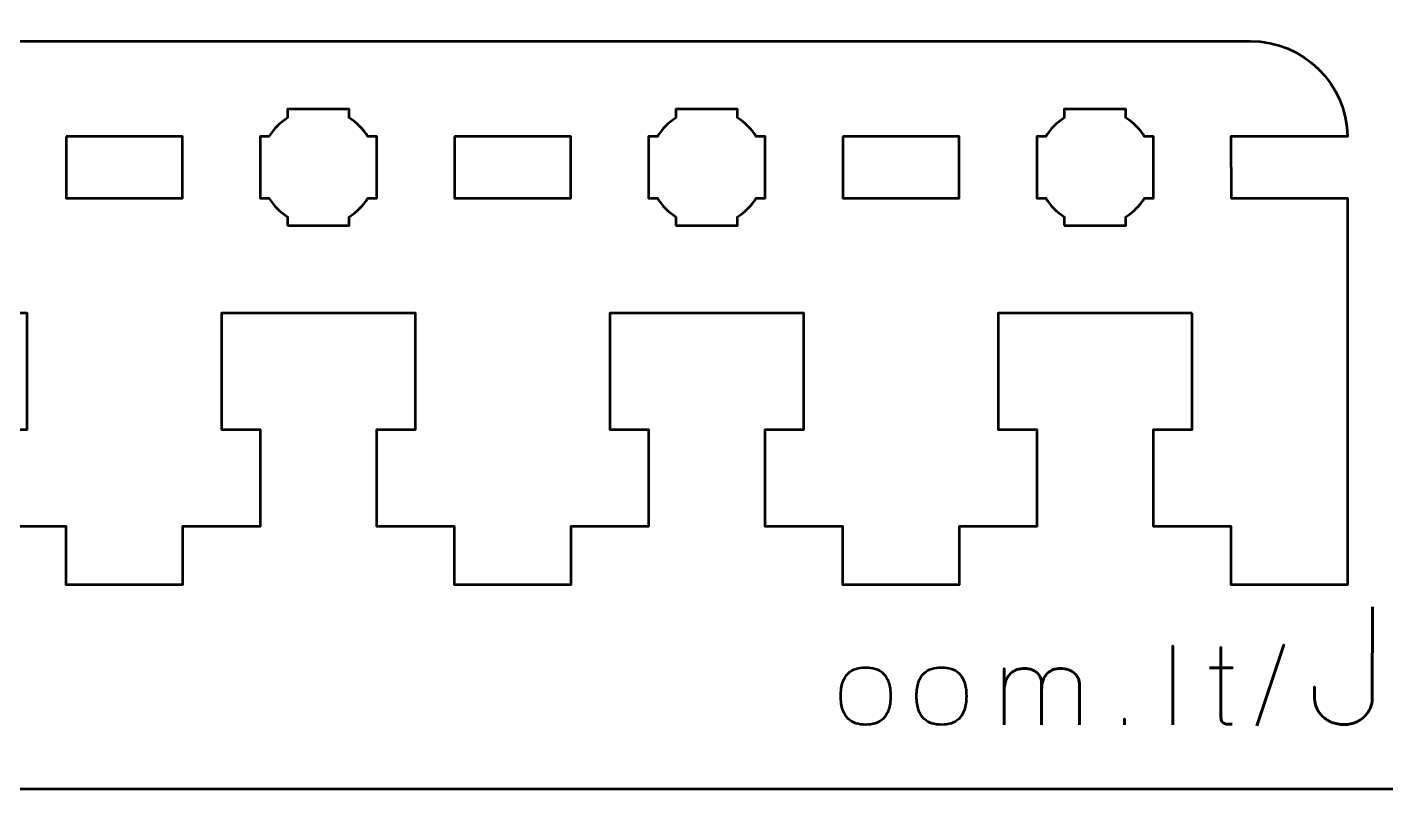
# Model space of a CAD drawing. Header units: centimetres. Extents: x -21 to 0, y -29.7 to 0.
# Drawn here: x -10.6 to -3.6, y -29.7 to -25.78 of the extents above; entities that cross this region are included whole.
import ezdxf

# ---------------------------------------------------------------- set-up
doc = ezdxf.new("R2010")
doc.units = ezdxf.units.CM
doc.header["$MEASUREMENT"] = 0
doc.layers.add('Layer 1', color=7, linetype='Continuous')

msp = doc.modelspace()

# ---------------------------------------------------------------- linework, layer by layer
at = {"layer": 'Layer 1', "color": 1, "lineweight": 53}
msp.add_open_spline([(-21.00003, -29.19995), (-21.00003, -29.19995), (-21.00003, -0.49992), (-21.00003, -0.49992), (-21.00003, -0.49992), (-21.00003, -0.22295), (-20.77694, 0.00004), (-20.49994, 0.00004), (-20.49994, 0.00004), (-20.49994, 0.00004), (-0.50008, 0.00004), (-0.50008, 0.00004), (-0.50008, 0.00004), (-0.22294, 0.00004), (0.00002, -0.22295), (0.00002, -0.49992), (0.00002, -0.49992), (0.00002, -0.49992), (0.00002, -29.19995), (0.00002, -29.19995), (0.00002, -29.19995), (0.00002, -29.47695), (-0.22294, -29.70004), (-0.50008, -29.70004), (-0.50008, -29.70004), (-0.50008, -29.70004), (-20.49994, -29.70004), (-20.49994, -29.70004), (-20.49994, -29.70004), (-20.77694, -29.70004), (-21.00003, -29.47695), (-21.00003, -29.19995)], degree=3, knots=[0, 0, 0, 0, 0.125, 0.125, 0.125, 0.125, 0.25, 0.25, 0.25, 0.25, 0.375, 0.375, 0.375, 0.375, 0.5, 0.5, 0.5, 0.5, 0.625, 0.625, 0.625, 0.625, 0.75, 0.75, 0.75, 0.75, 0.875, 0.875, 0.875, 0.875, 1, 1, 1, 1], dxfattribs=at)
at = {"layer": 'Layer 1', "color": 3, "lineweight": 53}
msp.add_open_spline([(-4.6, -27.25), (-4.6, -27.25), (-4.6, -27.84999), (-4.6, -27.84999), (-4.6, -27.84999), (-4.6, -27.84999), (-4.8, -27.85), (-4.8, -27.85), (-4.8, -27.85), (-4.8, -27.85), (-4.8, -28.35), (-4.8, -28.35), (-4.8, -28.35), (-4.8, -28.35), (-4.4, -28.35), (-4.4, -28.35), (-4.4, -28.35), (-4.4, -28.35), (-4.4, -28.65), (-4.4, -28.65), (-4.4, -28.65), (-4.4, -28.65), (-3.8, -28.65), (-3.8, -28.65), (-3.8, -28.65), (-3.8, -27.98626), (-3.8, -27.3225), (-3.8, -26.65874), (-3.8, -26.65874), (-3.8, -26.65874), (-4.4, -26.65874), (-4.4, -26.65874), (-4.4, -26.65874), (-4.4, -26.65874), (-4.40011, -26.34124), (-4.40011, -26.34124), (-4.40011, -26.34124), (-4.40011, -26.34124), (-3.80011, -26.34124), (-3.80011, -26.34124), (-3.80011, -26.34124), (-3.80478, -26.06919), (-4.02684, -25.84999), (-4.3, -25.84999), (-4.3, -25.84999), (-4.3, -25.84999), (-19.90011, -25.85), (-19.90011, -25.85), (-19.90011, -25.85), (-20.17327, -25.85), (-20.39533, -26.0692), (-20.4, -26.34125), (-20.4, -26.34125), (-20.4, -26.34125), (-19.8, -26.34125), (-19.8, -26.34125), (-19.8, -26.34125), (-19.8, -26.34125), (-19.8, -26.65875), (-19.8, -26.65875), (-19.8, -26.65875), (-19.8, -26.65875), (-20.4, -26.65875), (-20.4, -26.65875), (-20.4, -26.65875), (-20.4, -26.65875), (-20.4, -28.65), (-20.4, -28.65), (-20.4, -28.65), (-20.4, -28.65), (-19.8, -28.65), (-19.8, -28.65), (-19.8, -28.65), (-19.8, -28.65), (-19.8, -28.35), (-19.8, -28.35), (-19.8, -28.35), (-19.8, -28.35), (-19.4, -28.35001), (-19.4, -28.35001), (-19.4, -28.35001), (-19.4, -28.35001), (-19.4, -27.85), (-19.4, -27.85), (-19.4, -27.85), (-19.4, -27.85), (-19.6, -27.84999), (-19.6, -27.84999), (-19.6, -27.84999), (-19.6, -27.84999), (-19.6, -27.25), (-19.6, -27.25), (-19.6, -27.25), (-19.21667, -27.25), (-18.98333, -27.25), (-18.6, -27.25), (-18.6, -27.25), (-18.6, -27.25), (-18.6, -27.84999), (-18.6, -27.84999), (-18.6, -27.84999), (-18.6, -27.84999), (-18.8, -27.85), (-18.8, -27.85), (-18.8, -27.85), (-18.8, -27.85), (-18.8, -28.35), (-18.8, -28.35), (-18.8, -28.35), (-18.8, -28.35), (-18.4, -28.35), (-18.4, -28.35), (-18.4, -28.35), (-18.4, -28.35), (-18.4, -28.65), (-18.4, -28.65), (-18.4, -28.65), (-18.4, -28.65), (-17.8, -28.65), (-17.8, -28.65), (-17.8, -28.65), (-17.8, -28.65), (-17.8, -28.35), (-17.8, -28.35), (-17.8, -28.35), (-17.8, -28.35), (-17.4, -28.35001), (-17.4, -28.35001), (-17.4, -28.35001), (-17.4, -28.35001), (-17.4, -27.85), (-17.4, -27.85), (-17.4, -27.85), (-17.4, -27.85), (-17.6, -27.84999), (-17.6, -27.84999), (-17.6, -27.84999), (-17.6, -27.84999), (-17.6, -27.25), (-17.6, -27.25), (-17.6, -27.25), (-17.21667, -27.25), (-16.98333, -27.25), (-16.6, -27.25), (-16.6, -27.25), (-16.6, -27.25), (-16.6, -27.84999), (-16.6, -27.84999), (-16.6, -27.84999), (-16.6, -27.84999), (-16.8, -27.85), (-16.8, -27.85), (-16.8, -27.85), (-16.8, -27.85), (-16.8, -28.35), (-16.8, -28.35), (-16.8, -28.35), (-16.8, -28.35), (-16.4, -28.35), (-16.4, -28.35), (-16.4, -28.35), (-16.4, -28.35), (-16.4, -28.65), (-16.4, -28.65), (-16.4, -28.65), (-16.4, -28.65), (-15.8, -28.65), (-15.8, -28.65), (-15.8, -28.65), (-15.8, -28.65), (-15.8, -28.35), (-15.8, -28.35), (-15.8, -28.35), (-15.8, -28.35), (-15.4, -28.35001), (-15.4, -28.35001), (-15.4, -28.35001), (-15.4, -28.35001), (-15.4, -27.85), (-15.4, -27.85), (-15.4, -27.85), (-15.4, -27.85), (-15.6, -27.84999), (-15.6, -27.84999), (-15.6, -27.84999), (-15.6, -27.84999), (-15.6, -27.25), (-15.6, -27.25), (-15.6, -27.25), (-15.21667, -27.25), (-14.98333, -27.25), (-14.6, -27.25), (-14.6, -27.25), (-14.6, -27.25), (-14.6, -27.84999), (-14.6, -27.84999), (-14.6, -27.84999), (-14.6, -27.84999), (-14.8, -27.85), (-14.8, -27.85), (-14.8, -27.85), (-14.8, -27.85), (-14.8, -28.35), (-14.8, -28.35), (-14.8, -28.35), (-14.8, -28.35), (-14.4, -28.35), (-14.4, -28.35), (-14.4, -28.35), (-14.4, -28.35), (-14.4, -28.65), (-14.4, -28.65), (-14.4, -28.65), (-14.4, -28.65), (-13.8, -28.65), (-13.8, -28.65), (-13.8, -28.65), (-13.8, -28.65), (-13.8, -28.35), (-13.8, -28.35), (-13.8, -28.35), (-13.8, -28.35), (-13.4, -28.35001), (-13.4, -28.35001), (-13.4, -28.35001), (-13.4, -28.35001), (-13.4, -27.85), (-13.4, -27.85), (-13.4, -27.85), (-13.4, -27.85), (-13.6, -27.84999), (-13.6, -27.84999), (-13.6, -27.84999), (-13.6, -27.84999), (-13.6, -27.25), (-13.6, -27.25), (-13.6, -27.25), (-13.21667, -27.25), (-12.98333, -27.25), (-12.6, -27.25), (-12.6, -27.25), (-12.6, -27.25), (-12.6, -27.84999), (-12.6, -27.84999), (-12.6, -27.84999), (-12.6, -27.84999), (-12.8, -27.85), (-12.8, -27.85), (-12.8, -27.85), (-12.8, -27.85), (-12.8, -28.35), (-12.8, -28.35), (-12.8, -28.35), (-12.8, -28.35), (-12.4, -28.35), (-12.4, -28.35), (-12.4, -28.35), (-12.4, -28.35), (-12.4, -28.65), (-12.4, -28.65), (-12.4, -28.65), (-12.4, -28.65), (-11.8, -28.65), (-11.8, -28.65), (-11.8, -28.65), (-11.8, -28.65), (-11.8, -28.35), (-11.8, -28.35), (-11.8, -28.35), (-11.8, -28.35), (-11.4, -28.35001), (-11.4, -28.35001), (-11.4, -28.35001), (-11.4, -28.35001), (-11.4, -27.85), (-11.4, -27.85), (-11.4, -27.85), (-11.4, -27.85), (-11.6, -27.84999), (-11.6, -27.84999), (-11.6, -27.84999), (-11.6, -27.84999), (-11.6, -27.25), (-11.6, -27.25), (-11.6, -27.25), (-11.21667, -27.25), (-10.98333, -27.25), (-10.6, -27.25), (-10.6, -27.25), (-10.6, -27.25), (-10.6, -27.84999), (-10.6, -27.84999), (-10.6, -27.84999), (-10.6, -27.84999), (-10.8, -27.85), (-10.8, -27.85), (-10.8, -27.85), (-10.8, -27.85), (-10.8, -28.35), (-10.8, -28.35), (-10.8, -28.35), (-10.8, -28.35), (-10.4, -28.35), (-10.4, -28.35), (-10.4, -28.35), (-10.4, -28.35), (-10.4, -28.65), (-10.4, -28.65), (-10.4, -28.65), (-10.4, -28.65), (-9.8, -28.65), (-9.8, -28.65), (-9.8, -28.65), (-9.8, -28.65), (-9.8, -28.35), (-9.8, -28.35), (-9.8, -28.35), (-9.8, -28.35), (-9.4, -28.35001), (-9.4, -28.35001), (-9.4, -28.35001), (-9.4, -28.35001), (-9.4, -27.85), (-9.4, -27.85), (-9.4, -27.85), (-9.4, -27.85), (-9.6, -27.84999), (-9.6, -27.84999), (-9.6, -27.84999), (-9.6, -27.84999), (-9.6, -27.25), (-9.6, -27.25), (-9.6, -27.25), (-9.21667, -27.25), (-8.98333, -27.25), (-8.6, -27.25), (-8.6, -27.25), (-8.6, -27.25), (-8.6, -27.84999), (-8.6, -27.84999), (-8.6, -27.84999), (-8.6, -27.84999), (-8.8, -27.85), (-8.8, -27.85), (-8.8, -27.85), (-8.8, -27.85), (-8.8, -28.35), (-8.8, -28.35), (-8.8, -28.35), (-8.8, -28.35), (-8.4, -28.35), (-8.4, -28.35), (-8.4, -28.35), (-8.4, -28.35), (-8.4, -28.65), (-8.4, -28.65), (-8.4, -28.65), (-8.4, -28.65), (-7.8, -28.65), (-7.8, -28.65), (-7.8, -28.65), (-7.8, -28.65), (-7.8, -28.35), (-7.8, -28.35), (-7.8, -28.35), (-7.8, -28.35), (-7.4, -28.35001), (-7.4, -28.35001), (-7.4, -28.35001), (-7.4, -28.35001), (-7.4, -27.85), (-7.4, -27.85), (-7.4, -27.85), (-7.4, -27.85), (-7.6, -27.84999), (-7.6, -27.84999), (-7.6, -27.84999), (-7.6, -27.84999), (-7.6, -27.25), (-7.6, -27.25), (-7.6, -27.25), (-7.21667, -27.25), (-6.98333, -27.25), (-6.6, -27.25), (-6.6, -27.25), (-6.6, -27.25), (-6.6, -27.84999), (-6.6, -27.84999), (-6.6, -27.84999), (-6.6, -27.84999), (-6.8, -27.85), (-6.8, -27.85), (-6.8, -27.85), (-6.8, -27.85), (-6.8, -28.35), (-6.8, -28.35), (-6.8, -28.35), (-6.8, -28.35), (-6.4, -28.35), (-6.4, -28.35), (-6.4, -28.35), (-6.4, -28.35), (-6.4, -28.65), (-6.4, -28.65), (-6.4, -28.65), (-6.4, -28.65), (-5.8, -28.65), (-5.8, -28.65), (-5.8, -28.65), (-5.8, -28.65), (-5.8, -28.35), (-5.8, -28.35), (-5.8, -28.35), (-5.8, -28.35), (-5.4, -28.35001), (-5.4, -28.35001), (-5.4, -28.35001), (-5.4, -28.35001), (-5.4, -27.85), (-5.4, -27.85), (-5.4, -27.85), (-5.4, -27.85), (-5.6, -27.84999), (-5.6, -27.84999), (-5.6, -27.84999), (-5.6, -27.84999), (-5.6, -27.25), (-5.6, -27.25), (-5.6, -27.25), (-5.21667, -27.25), (-4.98333, -27.25), (-4.6, -27.25)], degree=3, knots=[0, 0, 0, 0, 0.0092593, 0.0092593, 0.0092593, 0.0092593, 0.0185185, 0.0185185, 0.0185185, 0.0185185, 0.0277778, 0.0277778, 0.0277778, 0.0277778, 0.037037, 0.037037, 0.037037, 0.037037, 0.0462963, 0.0462963, 0.0462963, 0.0462963, 0.0555556, 0.0555556, 0.0555556, 0.0555556, 0.0648148, 0.0648148, 0.0648148, 0.0648148, 0.0740741, 0.0740741, 0.0740741, 0.0740741, 0.0833333, 0.0833333, 0.0833333, 0.0833333, 0.0925926, 0.0925926, 0.0925926, 0.0925926, 0.1018519, 0.1018519, 0.1018519, 0.1018519, 0.1111111, 0.1111111, 0.1111111, 0.1111111, 0.1203704, 0.1203704, 0.1203704, 0.1203704, 0.1296296, 0.1296296, 0.1296296, 0.1296296, 0.1388889, 0.1388889, 0.1388889, 0.1388889, 0.1481481, 0.1481481, 0.1481481, 0.1481481, 0.1574074, 0.1574074, 0.1574074, 0.1574074, 0.1666667, 0.1666667, 0.1666667, 0.1666667, 0.1759259, 0.1759259, 0.1759259, 0.1759259, 0.1851852, 0.1851852, 0.1851852, 0.1851852, 0.1944444, 0.1944444, 0.1944444, 0.1944444, 0.2037037, 0.2037037, 0.2037037, 0.2037037, 0.212963, 0.212963, 0.212963, 0.212963, 0.2222222, 0.2222222, 0.2222222, 0.2222222, 0.2314815, 0.2314815, 0.2314815, 0.2314815, 0.2407407, 0.2407407, 0.2407407, 0.2407407, 0.25, 0.25, 0.25, 0.25, 0.2592593, 0.2592593, 0.2592593, 0.2592593, 0.2685185, 0.2685185, 0.2685185, 0.2685185, 0.2777778, 0.2777778, 0.2777778, 0.2777778, 0.287037, 0.287037, 0.287037, 0.287037, 0.2962963, 0.2962963, 0.2962963, 0.2962963, 0.3055556, 0.3055556, 0.3055556, 0.3055556, 0.3148148, 0.3148148, 0.3148148, 0.3148148, 0.3240741, 0.3240741, 0.3240741, 0.3240741, 0.3333333, 0.3333333, 0.3333333, 0.3333333, 0.3425926, 0.3425926, 0.3425926, 0.3425926, 0.3518519, 0.3518519, 0.3518519, 0.3518519, 0.3611111, 0.3611111, 0.3611111, 0.3611111, 0.3703704, 0.3703704, 0.3703704, 0.3703704, 0.3796296, 0.3796296, 0.3796296, 0.3796296, 0.3888889, 0.3888889, 0.3888889, 0.3888889, 0.3981481, 0.3981481, 0.3981481, 0.3981481, 0.4074074, 0.4074074, 0.4074074, 0.4074074, 0.4166667, 0.4166667, 0.4166667, 0.4166667, 0.4259259, 0.4259259, 0.4259259, 0.4259259, 0.4351852, 0.4351852, 0.4351852, 0.4351852, 0.4444444, 0.4444444, 0.4444444, 0.4444444, 0.4537037, 0.4537037, 0.4537037, 0.4537037, 0.462963, 0.462963, 0.462963, 0.462963, 0.4722222, 0.4722222, 0.4722222, 0.4722222, 0.4814815, 0.4814815, 0.4814815, 0.4814815, 0.4907407, 0.4907407, 0.4907407, 0.4907407, 0.5, 0.5, 0.5, 0.5, 0.5092593, 0.5092593, 0.5092593, 0.5092593, 0.5185185, 0.5185185, 0.5185185, 0.5185185, 0.5277778, 0.5277778, 0.5277778, 0.5277778, 0.537037, 0.537037, 0.537037, 0.537037, 0.5462963, 0.5462963, 0.5462963, 0.5462963, 0.5555556, 0.5555556, 0.5555556, 0.5555556, 0.5648148, 0.5648148, 0.5648148, 0.5648148, 0.5740741, 0.5740741, 0.5740741, 0.5740741, 0.5833333, 0.5833333, 0.5833333, 0.5833333, 0.5925926, 0.5925926, 0.5925926, 0.5925926, 0.6018519, 0.6018519, 0.6018519, 0.6018519, 0.6111111, 0.6111111, 0.6111111, 0.6111111, 0.6203704, 0.6203704, 0.6203704, 0.6203704, 0.6296296, 0.6296296, 0.6296296, 0.6296296, 0.6388889, 0.6388889, 0.6388889, 0.6388889, 0.6481481, 0.6481481, 0.6481481, 0.6481481, 0.6574074, 0.6574074, 0.6574074, 0.6574074, 0.6666667, 0.6666667, 0.6666667, 0.6666667, 0.6759259, 0.6759259, 0.6759259, 0.6759259, 0.6851852, 0.6851852, 0.6851852, 0.6851852, 0.6944444, 0.6944444, 0.6944444, 0.6944444, 0.7037037, 0.7037037, 0.7037037, 0.7037037, 0.712963, 0.712963, 0.712963, 0.712963, 0.7222222, 0.7222222, 0.7222222, 0.7222222, 0.7314815, 0.7314815, 0.7314815, 0.7314815, 0.7407407, 0.7407407, 0.7407407, 0.7407407, 0.75, 0.75, 0.75, 0.75, 0.7592593, 0.7592593, 0.7592593, 0.7592593, 0.7685185, 0.7685185, 0.7685185, 0.7685185, 0.7777778, 0.7777778, 0.7777778, 0.7777778, 0.787037, 0.787037, 0.787037, 0.787037, 0.7962963, 0.7962963, 0.7962963, 0.7962963, 0.8055556, 0.8055556, 0.8055556, 0.8055556, 0.8148148, 0.8148148, 0.8148148, 0.8148148, 0.8240741, 0.8240741, 0.8240741, 0.8240741, 0.8333333, 0.8333333, 0.8333333, 0.8333333, 0.8425926, 0.8425926, 0.8425926, 0.8425926, 0.8518519, 0.8518519, 0.8518519, 0.8518519, 0.8611111, 0.8611111, 0.8611111, 0.8611111, 0.8703704, 0.8703704, 0.8703704, 0.8703704, 0.8796296, 0.8796296, 0.8796296, 0.8796296, 0.8888889, 0.8888889, 0.8888889, 0.8888889, 0.8981481, 0.8981481, 0.8981481, 0.8981481, 0.9074074, 0.9074074, 0.9074074, 0.9074074, 0.9166667, 0.9166667, 0.9166667, 0.9166667, 0.9259259, 0.9259259, 0.9259259, 0.9259259, 0.9351852, 0.9351852, 0.9351852, 0.9351852, 0.9444444, 0.9444444, 0.9444444, 0.9444444, 0.9537037, 0.9537037, 0.9537037, 0.9537037, 0.962963, 0.962963, 0.962963, 0.962963, 0.9722222, 0.9722222, 0.9722222, 0.9722222, 0.9814815, 0.9814815, 0.9814815, 0.9814815, 0.9907407, 0.9907407, 0.9907407, 0.9907407, 1, 1, 1, 1], dxfattribs=at)
at = {"layer": 'Layer 1', "lineweight": 53}
for points, knots in [([(-9.25875, -26.8), (-9.25875, -26.8), (-9.25875, -26.75456), (-9.25875, -26.75456), (-9.25875, -26.75456), (-9.29751, -26.73033), (-9.33033, -26.6975), (-9.35456, -26.65875), (-9.35456, -26.65875), (-9.35456, -26.65875), (-9.4, -26.65875), (-9.4, -26.65875), (-9.4, -26.65875), (-9.4, -26.65875), (-9.4, -26.5), (-9.4, -26.5), (-9.4, -26.5), (-9.4, -26.5), (-9.4, -26.34125), (-9.4, -26.34125), (-9.4, -26.34125), (-9.4, -26.34125), (-9.35456, -26.34125), (-9.35456, -26.34125), (-9.35456, -26.34125), (-9.33033, -26.3025), (-9.29751, -26.26967), (-9.25875, -26.24544), (-9.25875, -26.24544), (-9.25875, -26.24544), (-9.25875, -26.2), (-9.25875, -26.2), (-9.25875, -26.2), (-9.25875, -26.2), (-9.1, -26.2), (-9.1, -26.2), (-9.1, -26.2), (-9.1, -26.2), (-8.94125, -26.2), (-8.94125, -26.2), (-8.94125, -26.2), (-8.94125, -26.2), (-8.94125, -26.24544), (-8.94125, -26.24544), (-8.94125, -26.24544), (-8.90249, -26.26967), (-8.86967, -26.3025), (-8.84544, -26.34125), (-8.84544, -26.34125), (-8.84544, -26.34125), (-8.8, -26.34125), (-8.8, -26.34125), (-8.8, -26.34125), (-8.8, -26.34125), (-8.8, -26.5), (-8.8, -26.5), (-8.8, -26.5), (-8.8, -26.5), (-8.8, -26.65875), (-8.8, -26.65875), (-8.8, -26.65875), (-8.8, -26.65875), (-8.84544, -26.65875), (-8.84544, -26.65875), (-8.84544, -26.65875), (-8.86967, -26.6975), (-8.90249, -26.73033), (-8.94125, -26.75456), (-8.94125, -26.75456), (-8.94125, -26.75456), (-8.94125, -26.8), (-8.94125, -26.8), (-8.94125, -26.8), (-8.94125, -26.8), (-9.1, -26.8), (-9.1, -26.8), (-9.1, -26.8), (-9.1, -26.8), (-9.25875, -26.8), (-9.25875, -26.8)], [0, 0, 0, 0, 0.05, 0.05, 0.05, 0.05, 0.1, 0.1, 0.1, 0.1, 0.15, 0.15, 0.15, 0.15, 0.2, 0.2, 0.2, 0.2, 0.25, 0.25, 0.25, 0.25, 0.3, 0.3, 0.3, 0.3, 0.35, 0.35, 0.35, 0.35, 0.4, 0.4, 0.4, 0.4, 0.45, 0.45, 0.45, 0.45, 0.5, 0.5, 0.5, 0.5, 0.55, 0.55, 0.55, 0.55, 0.6, 0.6, 0.6, 0.6, 0.65, 0.65, 0.65, 0.65, 0.7, 0.7, 0.7, 0.7, 0.75, 0.75, 0.75, 0.75, 0.8, 0.8, 0.8, 0.8, 0.85, 0.85, 0.85, 0.85, 0.9, 0.9, 0.9, 0.9, 0.95, 0.95, 0.95, 0.95, 1, 1, 1, 1]), ([(-7.25875, -26.8), (-7.25875, -26.8), (-7.25875, -26.75456), (-7.25875, -26.75456), (-7.25875, -26.75456), (-7.29751, -26.73033), (-7.33033, -26.6975), (-7.35456, -26.65875), (-7.35456, -26.65875), (-7.35456, -26.65875), (-7.4, -26.65875), (-7.4, -26.65875), (-7.4, -26.65875), (-7.4, -26.65875), (-7.4, -26.5), (-7.4, -26.5), (-7.4, -26.5), (-7.4, -26.5), (-7.4, -26.34125), (-7.4, -26.34125), (-7.4, -26.34125), (-7.4, -26.34125), (-7.35456, -26.34125), (-7.35456, -26.34125), (-7.35456, -26.34125), (-7.33033, -26.3025), (-7.29751, -26.26967), (-7.25875, -26.24544), (-7.25875, -26.24544), (-7.25875, -26.24544), (-7.25875, -26.2), (-7.25875, -26.2), (-7.25875, -26.2), (-7.25875, -26.2), (-7.1, -26.2), (-7.1, -26.2), (-7.1, -26.2), (-7.1, -26.2), (-6.94125, -26.2), (-6.94125, -26.2), (-6.94125, -26.2), (-6.94125, -26.2), (-6.94125, -26.24544), (-6.94125, -26.24544), (-6.94125, -26.24544), (-6.90249, -26.26967), (-6.86967, -26.3025), (-6.84544, -26.34125), (-6.84544, -26.34125), (-6.84544, -26.34125), (-6.8, -26.34125), (-6.8, -26.34125), (-6.8, -26.34125), (-6.8, -26.34125), (-6.8, -26.5), (-6.8, -26.5), (-6.8, -26.5), (-6.8, -26.5), (-6.8, -26.65875), (-6.8, -26.65875), (-6.8, -26.65875), (-6.8, -26.65875), (-6.84544, -26.65875), (-6.84544, -26.65875), (-6.84544, -26.65875), (-6.86967, -26.6975), (-6.90249, -26.73033), (-6.94125, -26.75456), (-6.94125, -26.75456), (-6.94125, -26.75456), (-6.94125, -26.8), (-6.94125, -26.8), (-6.94125, -26.8), (-6.94125, -26.8), (-7.1, -26.8), (-7.1, -26.8), (-7.1, -26.8), (-7.1, -26.8), (-7.25875, -26.8), (-7.25875, -26.8)], [0, 0, 0, 0, 0.05, 0.05, 0.05, 0.05, 0.1, 0.1, 0.1, 0.1, 0.15, 0.15, 0.15, 0.15, 0.2, 0.2, 0.2, 0.2, 0.25, 0.25, 0.25, 0.25, 0.3, 0.3, 0.3, 0.3, 0.35, 0.35, 0.35, 0.35, 0.4, 0.4, 0.4, 0.4, 0.45, 0.45, 0.45, 0.45, 0.5, 0.5, 0.5, 0.5, 0.55, 0.55, 0.55, 0.55, 0.6, 0.6, 0.6, 0.6, 0.65, 0.65, 0.65, 0.65, 0.7, 0.7, 0.7, 0.7, 0.75, 0.75, 0.75, 0.75, 0.8, 0.8, 0.8, 0.8, 0.85, 0.85, 0.85, 0.85, 0.9, 0.9, 0.9, 0.9, 0.95, 0.95, 0.95, 0.95, 1, 1, 1, 1]), ([(-5.25875, -26.8), (-5.25875, -26.8), (-5.25875, -26.75456), (-5.25875, -26.75456), (-5.25875, -26.75456), (-5.29751, -26.73033), (-5.33033, -26.6975), (-5.35456, -26.65875), (-5.35456, -26.65875), (-5.35456, -26.65875), (-5.4, -26.65875), (-5.4, -26.65875), (-5.4, -26.65875), (-5.4, -26.65875), (-5.4, -26.5), (-5.4, -26.5), (-5.4, -26.5), (-5.4, -26.5), (-5.4, -26.34125), (-5.4, -26.34125), (-5.4, -26.34125), (-5.4, -26.34125), (-5.35456, -26.34125), (-5.35456, -26.34125), (-5.35456, -26.34125), (-5.33033, -26.3025), (-5.29751, -26.26967), (-5.25875, -26.24544), (-5.25875, -26.24544), (-5.25875, -26.24544), (-5.25875, -26.2), (-5.25875, -26.2), (-5.25875, -26.2), (-5.25875, -26.2), (-5.1, -26.2), (-5.1, -26.2), (-5.1, -26.2), (-5.1, -26.2), (-4.94125, -26.2), (-4.94125, -26.2), (-4.94125, -26.2), (-4.94125, -26.2), (-4.94125, -26.24544), (-4.94125, -26.24544), (-4.94125, -26.24544), (-4.90249, -26.26967), (-4.86967, -26.3025), (-4.84544, -26.34125), (-4.84544, -26.34125), (-4.84544, -26.34125), (-4.8, -26.34125), (-4.8, -26.34125), (-4.8, -26.34125), (-4.8, -26.34125), (-4.8, -26.5), (-4.8, -26.5), (-4.8, -26.5), (-4.8, -26.5), (-4.8, -26.65875), (-4.8, -26.65875), (-4.8, -26.65875), (-4.8, -26.65875), (-4.84544, -26.65875), (-4.84544, -26.65875), (-4.84544, -26.65875), (-4.86967, -26.6975), (-4.90249, -26.73033), (-4.94125, -26.75456), (-4.94125, -26.75456), (-4.94125, -26.75456), (-4.94125, -26.8), (-4.94125, -26.8), (-4.94125, -26.8), (-4.94125, -26.8), (-5.1, -26.8), (-5.1, -26.8), (-5.1, -26.8), (-5.1, -26.8), (-5.25875, -26.8), (-5.25875, -26.8)], [0, 0, 0, 0, 0.05, 0.05, 0.05, 0.05, 0.1, 0.1, 0.1, 0.1, 0.15, 0.15, 0.15, 0.15, 0.2, 0.2, 0.2, 0.2, 0.25, 0.25, 0.25, 0.25, 0.3, 0.3, 0.3, 0.3, 0.35, 0.35, 0.35, 0.35, 0.4, 0.4, 0.4, 0.4, 0.45, 0.45, 0.45, 0.45, 0.5, 0.5, 0.5, 0.5, 0.55, 0.55, 0.55, 0.55, 0.6, 0.6, 0.6, 0.6, 0.65, 0.65, 0.65, 0.65, 0.7, 0.7, 0.7, 0.7, 0.75, 0.75, 0.75, 0.75, 0.8, 0.8, 0.8, 0.8, 0.85, 0.85, 0.85, 0.85, 0.9, 0.9, 0.9, 0.9, 0.95, 0.95, 0.95, 0.95, 1, 1, 1, 1]), ([(-10.4, -26.34125), (-10.4, -26.34125), (-9.8, -26.34125), (-9.8, -26.34125), (-9.8, -26.34125), (-9.8, -26.34125), (-9.8, -26.65875), (-9.8, -26.65875), (-9.8, -26.65875), (-9.8, -26.65875), (-10.4, -26.65875), (-10.4, -26.65875), (-10.4, -26.65875), (-10.4, -26.65875), (-10.4, -26.34125), (-10.4, -26.34125)], [0, 0, 0, 0, 0.25, 0.25, 0.25, 0.25, 0.5, 0.5, 0.5, 0.5, 0.75, 0.75, 0.75, 0.75, 1, 1, 1, 1]), ([(-8.4, -26.34125), (-8.4, -26.34125), (-7.8, -26.34125), (-7.8, -26.34125), (-7.8, -26.34125), (-7.8, -26.34125), (-7.8, -26.65875), (-7.8, -26.65875), (-7.8, -26.65875), (-7.8, -26.65875), (-8.4, -26.65875), (-8.4, -26.65875), (-8.4, -26.65875), (-8.4, -26.65875), (-8.4, -26.34125), (-8.4, -26.34125)], [0, 0, 0, 0, 0.25, 0.25, 0.25, 0.25, 0.5, 0.5, 0.5, 0.5, 0.75, 0.75, 0.75, 0.75, 1, 1, 1, 1]), ([(-6.4, -26.34125), (-6.4, -26.34125), (-5.8, -26.34125), (-5.8, -26.34125), (-5.8, -26.34125), (-5.8, -26.34125), (-5.8, -26.65875), (-5.8, -26.65875), (-5.8, -26.65875), (-5.8, -26.65875), (-6.4, -26.65875), (-6.4, -26.65875), (-6.4, -26.65875), (-6.4, -26.65875), (-6.4, -26.34125), (-6.4, -26.34125)], [0, 0, 0, 0, 0.25, 0.25, 0.25, 0.25, 0.5, 0.5, 0.5, 0.5, 0.75, 0.75, 0.75, 0.75, 1, 1, 1, 1])]:
    msp.add_open_spline(points, degree=3, knots=knots, dxfattribs=at)
at = {"layer": 'Layer 1', "color": 5, "lineweight": 53}
for points, knots in [([(-3.67213, -28.76286), (-3.67213, -28.76286), (-3.67298, -29.23699), (-3.67298, -29.23699), (-3.67298, -29.23699), (-3.67298, -29.25237), (-3.67622, -29.2679), (-3.68243, -29.28328), (-3.68243, -29.28328), (-3.68878, -29.2988), (-3.69809, -29.31291), (-3.71037, -29.32589), (-3.71037, -29.32589), (-3.72279, -29.33873), (-3.73789, -29.34918), (-3.75581, -29.35694), (-3.75581, -29.35694), (-3.77387, -29.36484), (-3.79447, -29.36879), (-3.81776, -29.36907), (-3.81776, -29.36907), (-3.84104, -29.36907), (-3.86206, -29.36526), (-3.88069, -29.35778), (-3.88069, -29.35778), (-3.89932, -29.35016), (-3.91526, -29.34), (-3.92839, -29.32716), (-3.92839, -29.32716), (-3.94165, -29.31432), (-3.95167, -29.30021), (-3.95873, -29.28455), (-3.95873, -29.28455), (-3.96578, -29.26888), (-3.96931, -29.25308), (-3.96931, -29.23699), (-3.96931, -29.23699), (-3.96931, -29.23699), (-3.96931, -29.17434), (-3.96931, -29.17434), (-3.96931, -29.17434), (-3.96931, -29.17434), (-3.96931, -29.23699), (-3.96931, -29.23699), (-3.96931, -29.23699), (-3.96931, -29.25308), (-3.96578, -29.26888), (-3.95873, -29.28455), (-3.95873, -29.28455), (-3.95167, -29.30021), (-3.94165, -29.31432), (-3.92839, -29.32716), (-3.92839, -29.32716), (-3.91526, -29.34), (-3.89932, -29.35016), (-3.88069, -29.35778), (-3.88069, -29.35778), (-3.86206, -29.36526), (-3.84104, -29.36907), (-3.81776, -29.36907), (-3.81776, -29.36907), (-3.79447, -29.36879), (-3.77387, -29.36484), (-3.75581, -29.35694), (-3.75581, -29.35694), (-3.73789, -29.34918), (-3.72279, -29.33873), (-3.71037, -29.32589), (-3.71037, -29.32589), (-3.69809, -29.31291), (-3.68878, -29.2988), (-3.68243, -29.28328), (-3.68243, -29.28328), (-3.67622, -29.2679), (-3.67298, -29.25237), (-3.67298, -29.23699), (-3.67298, -29.23699), (-3.67298, -29.23699), (-3.67213, -28.76286), (-3.67213, -28.76286)], [0, 0, 0, 0, 0.05, 0.05, 0.05, 0.05, 0.1, 0.1, 0.1, 0.1, 0.15, 0.15, 0.15, 0.15, 0.2, 0.2, 0.2, 0.2, 0.25, 0.25, 0.25, 0.25, 0.3, 0.3, 0.3, 0.3, 0.35, 0.35, 0.35, 0.35, 0.4, 0.4, 0.4, 0.4, 0.45, 0.45, 0.45, 0.45, 0.5, 0.5, 0.5, 0.5, 0.55, 0.55, 0.55, 0.55, 0.6, 0.6, 0.6, 0.6, 0.65, 0.65, 0.65, 0.65, 0.7, 0.7, 0.7, 0.7, 0.75, 0.75, 0.75, 0.75, 0.8, 0.8, 0.8, 0.8, 0.85, 0.85, 0.85, 0.85, 0.9, 0.9, 0.9, 0.9, 0.95, 0.95, 0.95, 0.95, 1, 1, 1, 1]), ([(-4.69914, -29.36992), (-4.69914, -29.36992), (-4.69914, -28.96296), (-4.69914, -28.96296), (-4.69914, -28.96296), (-4.69914, -28.96296), (-4.69914, -29.36992), (-4.69914, -29.36992)], [0, 0, 0, 0, 0.5, 0.5, 0.5, 0.5, 1, 1, 1, 1]), ([(-4.26621, -29.37556), (-4.26621, -29.37556), (-4.12792, -28.95901), (-4.12792, -28.95901), (-4.12792, -28.95901), (-4.12792, -28.95901), (-4.26621, -29.37556), (-4.26621, -29.37556)], [0, 0, 0, 0, 0.5, 0.5, 0.5, 0.5, 1, 1, 1, 1]), ([(-4.39434, -29.3671), (-4.4013, -29.36766), (-4.40826, -29.36785), (-4.41504, -29.36766), (-4.41504, -29.36766), (-4.42181, -29.36747), (-4.42793, -29.36644), (-4.43348, -29.36437), (-4.43348, -29.36437), (-4.43903, -29.36239), (-4.44345, -29.35882), (-4.44683, -29.35374), (-4.44683, -29.35374), (-4.45013, -29.34866), (-4.45182, -29.34142), (-4.45191, -29.3321), (-4.45191, -29.3321), (-4.45191, -29.32768), (-4.45191, -29.32016), (-4.45191, -29.30962), (-4.45191, -29.30962), (-4.45191, -29.29899), (-4.45191, -29.28619), (-4.45191, -29.27105), (-4.45191, -29.27105), (-4.45191, -29.2559), (-4.45191, -29.23935), (-4.45191, -29.22138), (-4.45191, -29.22138), (-4.45191, -29.20341), (-4.45191, -29.18488), (-4.45191, -29.16569), (-4.45191, -29.16569), (-4.45191, -29.1465), (-4.45191, -29.12759), (-4.45191, -29.10887), (-4.45191, -29.10887), (-4.45191, -29.09015), (-4.45191, -29.07255), (-4.45191, -29.056), (-4.45191, -29.056), (-4.45191, -29.03944), (-4.45191, -29.02476), (-4.45191, -29.01207), (-4.45191, -29.01207), (-4.45191, -28.99927), (-4.45191, -28.9893), (-4.45191, -28.98196), (-4.45191, -28.98196), (-4.45191, -28.97472), (-4.45191, -28.97095), (-4.45191, -28.97086), (-4.45191, -28.97086), (-4.45191, -28.97095), (-4.45191, -28.97472), (-4.45191, -28.98196), (-4.45191, -28.98196), (-4.45191, -28.9893), (-4.45191, -28.99927), (-4.45191, -29.01207), (-4.45191, -29.01207), (-4.45191, -29.02476), (-4.45191, -29.03944), (-4.45191, -29.056), (-4.45191, -29.056), (-4.45191, -29.07255), (-4.45191, -29.09015), (-4.45191, -29.10887), (-4.45191, -29.10887), (-4.45191, -29.12759), (-4.45191, -29.1465), (-4.45191, -29.16569), (-4.45191, -29.16569), (-4.45191, -29.18488), (-4.45191, -29.20341), (-4.45191, -29.22138), (-4.45191, -29.22138), (-4.45191, -29.23935), (-4.45191, -29.2559), (-4.45191, -29.27105), (-4.45191, -29.27105), (-4.45191, -29.28619), (-4.45191, -29.29899), (-4.45191, -29.30962), (-4.45191, -29.30962), (-4.45191, -29.32016), (-4.45191, -29.32768), (-4.45191, -29.3321), (-4.45191, -29.3321), (-4.45182, -29.34142), (-4.45013, -29.34866), (-4.44683, -29.35374), (-4.44683, -29.35374), (-4.44345, -29.35882), (-4.43903, -29.36239), (-4.43348, -29.36437), (-4.43348, -29.36437), (-4.42793, -29.36644), (-4.42181, -29.36747), (-4.41504, -29.36766), (-4.41504, -29.36766), (-4.40826, -29.36785), (-4.4013, -29.36766), (-4.39434, -29.3671)], [0, 0, 0, 0, 0.0384615, 0.0384615, 0.0384615, 0.0384615, 0.0769231, 0.0769231, 0.0769231, 0.0769231, 0.1153846, 0.1153846, 0.1153846, 0.1153846, 0.1538462, 0.1538462, 0.1538462, 0.1538462, 0.1923077, 0.1923077, 0.1923077, 0.1923077, 0.2307692, 0.2307692, 0.2307692, 0.2307692, 0.2692308, 0.2692308, 0.2692308, 0.2692308, 0.3076923, 0.3076923, 0.3076923, 0.3076923, 0.3461538, 0.3461538, 0.3461538, 0.3461538, 0.3846154, 0.3846154, 0.3846154, 0.3846154, 0.4230769, 0.4230769, 0.4230769, 0.4230769, 0.4615385, 0.4615385, 0.4615385, 0.4615385, 0.5, 0.5, 0.5, 0.5, 0.5384615, 0.5384615, 0.5384615, 0.5384615, 0.5769231, 0.5769231, 0.5769231, 0.5769231, 0.6153846, 0.6153846, 0.6153846, 0.6153846, 0.6538462, 0.6538462, 0.6538462, 0.6538462, 0.6923077, 0.6923077, 0.6923077, 0.6923077, 0.7307692, 0.7307692, 0.7307692, 0.7307692, 0.7692308, 0.7692308, 0.7692308, 0.7692308, 0.8076923, 0.8076923, 0.8076923, 0.8076923, 0.8461538, 0.8461538, 0.8461538, 0.8461538, 0.8846154, 0.8846154, 0.8846154, 0.8846154, 0.9230769, 0.9230769, 0.9230769, 0.9230769, 0.9615385, 0.9615385, 0.9615385, 0.9615385, 1, 1, 1, 1]), ([(-6.28183, -29.36992), (-6.26405, -29.37001), (-6.2475, -29.36776), (-6.23207, -29.36296), (-6.23207, -29.36296), (-6.21664, -29.35816), (-6.203, -29.35016), (-6.19133, -29.33897), (-6.19133, -29.33897), (-6.17957, -29.32778), (-6.17045, -29.31263), (-6.16377, -29.29344), (-6.16377, -29.29344), (-6.15719, -29.27434), (-6.1538, -29.25054), (-6.1537, -29.22204), (-6.1537, -29.22204), (-6.1538, -29.19363), (-6.15719, -29.16992), (-6.16377, -29.15092), (-6.16377, -29.15092), (-6.17045, -29.13191), (-6.17957, -29.11677), (-6.19133, -29.10557), (-6.19133, -29.10557), (-6.203, -29.09447), (-6.21664, -29.08648), (-6.23207, -29.08168), (-6.23207, -29.08168), (-6.2475, -29.07688), (-6.26405, -29.07462), (-6.28183, -29.07472), (-6.28183, -29.07472), (-6.29942, -29.07462), (-6.31598, -29.07688), (-6.33141, -29.08168), (-6.33141, -29.08168), (-6.34684, -29.08648), (-6.36038, -29.09447), (-6.37214, -29.10557), (-6.37214, -29.10557), (-6.3839, -29.11677), (-6.39312, -29.13191), (-6.3998, -29.15092), (-6.3998, -29.15092), (-6.40648, -29.16992), (-6.40987, -29.19363), (-6.40996, -29.22204), (-6.40996, -29.22204), (-6.40987, -29.25054), (-6.40648, -29.27434), (-6.3998, -29.29344), (-6.3998, -29.29344), (-6.39312, -29.31263), (-6.3839, -29.32778), (-6.37214, -29.33897), (-6.37214, -29.33897), (-6.36038, -29.35016), (-6.34684, -29.35816), (-6.33141, -29.36296), (-6.33141, -29.36296), (-6.31598, -29.36776), (-6.29942, -29.37001), (-6.28183, -29.36992)], [0, 0, 0, 0, 0.0625, 0.0625, 0.0625, 0.0625, 0.125, 0.125, 0.125, 0.125, 0.1875, 0.1875, 0.1875, 0.1875, 0.25, 0.25, 0.25, 0.25, 0.3125, 0.3125, 0.3125, 0.3125, 0.375, 0.375, 0.375, 0.375, 0.4375, 0.4375, 0.4375, 0.4375, 0.5, 0.5, 0.5, 0.5, 0.5625, 0.5625, 0.5625, 0.5625, 0.625, 0.625, 0.625, 0.625, 0.6875, 0.6875, 0.6875, 0.6875, 0.75, 0.75, 0.75, 0.75, 0.8125, 0.8125, 0.8125, 0.8125, 0.875, 0.875, 0.875, 0.875, 0.9375, 0.9375, 0.9375, 0.9375, 1, 1, 1, 1]), ([(-6.28183, -29.36992), (-6.26405, -29.37001), (-6.2475, -29.36776), (-6.23207, -29.36296), (-6.23207, -29.36296), (-6.21664, -29.35816), (-6.203, -29.35016), (-6.19133, -29.33897), (-6.19133, -29.33897), (-6.17957, -29.32778), (-6.17045, -29.31263), (-6.16377, -29.29344), (-6.16377, -29.29344), (-6.15719, -29.27434), (-6.1538, -29.25054), (-6.1537, -29.22204), (-6.1537, -29.22204), (-6.1538, -29.19363), (-6.15719, -29.16992), (-6.16377, -29.15092), (-6.16377, -29.15092), (-6.17045, -29.13191), (-6.17957, -29.11677), (-6.19133, -29.10557), (-6.19133, -29.10557), (-6.203, -29.09447), (-6.21664, -29.08648), (-6.23207, -29.08168), (-6.23207, -29.08168), (-6.2475, -29.07688), (-6.26405, -29.07462), (-6.28183, -29.07472), (-6.28183, -29.07472), (-6.29942, -29.07462), (-6.31598, -29.07688), (-6.33141, -29.08168), (-6.33141, -29.08168), (-6.34684, -29.08648), (-6.36038, -29.09447), (-6.37214, -29.10557), (-6.37214, -29.10557), (-6.3839, -29.11677), (-6.39312, -29.13191), (-6.3998, -29.15092), (-6.3998, -29.15092), (-6.40648, -29.16992), (-6.40987, -29.19363), (-6.40996, -29.22204), (-6.40996, -29.22204), (-6.40987, -29.25054), (-6.40648, -29.27434), (-6.3998, -29.29344), (-6.3998, -29.29344), (-6.39312, -29.31263), (-6.3839, -29.32778), (-6.37214, -29.33897), (-6.37214, -29.33897), (-6.36038, -29.35016), (-6.34684, -29.35816), (-6.33141, -29.36296), (-6.33141, -29.36296), (-6.31598, -29.36776), (-6.29942, -29.37001), (-6.28183, -29.36992)], [0, 0, 0, 0, 0.0625, 0.0625, 0.0625, 0.0625, 0.125, 0.125, 0.125, 0.125, 0.1875, 0.1875, 0.1875, 0.1875, 0.25, 0.25, 0.25, 0.25, 0.3125, 0.3125, 0.3125, 0.3125, 0.375, 0.375, 0.375, 0.375, 0.4375, 0.4375, 0.4375, 0.4375, 0.5, 0.5, 0.5, 0.5, 0.5625, 0.5625, 0.5625, 0.5625, 0.625, 0.625, 0.625, 0.625, 0.6875, 0.6875, 0.6875, 0.6875, 0.75, 0.75, 0.75, 0.75, 0.8125, 0.8125, 0.8125, 0.8125, 0.875, 0.875, 0.875, 0.875, 0.9375, 0.9375, 0.9375, 0.9375, 1, 1, 1, 1]), ([(-5.89124, -29.36992), (-5.87346, -29.37001), (-5.85691, -29.36776), (-5.84148, -29.36296), (-5.84148, -29.36296), (-5.82605, -29.35816), (-5.81241, -29.35016), (-5.80074, -29.33897), (-5.80074, -29.33897), (-5.78898, -29.32778), (-5.77986, -29.31263), (-5.77318, -29.29344), (-5.77318, -29.29344), (-5.7666, -29.27434), (-5.76321, -29.25054), (-5.76311, -29.22204), (-5.76311, -29.22204), (-5.76321, -29.19363), (-5.7666, -29.16992), (-5.77318, -29.15092), (-5.77318, -29.15092), (-5.77986, -29.13191), (-5.78898, -29.11677), (-5.80074, -29.10557), (-5.80074, -29.10557), (-5.81241, -29.09447), (-5.82605, -29.08648), (-5.84148, -29.08168), (-5.84148, -29.08168), (-5.85691, -29.07688), (-5.87346, -29.07462), (-5.89124, -29.07472), (-5.89124, -29.07472), (-5.90883, -29.07462), (-5.92539, -29.07688), (-5.94082, -29.08168), (-5.94082, -29.08168), (-5.95625, -29.08648), (-5.96979, -29.09447), (-5.98155, -29.10557), (-5.98155, -29.10557), (-5.99331, -29.11677), (-6.00253, -29.13191), (-6.00921, -29.15092), (-6.00921, -29.15092), (-6.01589, -29.16992), (-6.01928, -29.19363), (-6.01937, -29.22204), (-6.01937, -29.22204), (-6.01928, -29.25054), (-6.01589, -29.27434), (-6.00921, -29.29344), (-6.00921, -29.29344), (-6.00253, -29.31263), (-5.99331, -29.32778), (-5.98155, -29.33897), (-5.98155, -29.33897), (-5.96979, -29.35016), (-5.95625, -29.35816), (-5.94082, -29.36296), (-5.94082, -29.36296), (-5.92539, -29.36776), (-5.90883, -29.37001), (-5.89124, -29.36992)], [0, 0, 0, 0, 0.0625, 0.0625, 0.0625, 0.0625, 0.125, 0.125, 0.125, 0.125, 0.1875, 0.1875, 0.1875, 0.1875, 0.25, 0.25, 0.25, 0.25, 0.3125, 0.3125, 0.3125, 0.3125, 0.375, 0.375, 0.375, 0.375, 0.4375, 0.4375, 0.4375, 0.4375, 0.5, 0.5, 0.5, 0.5, 0.5625, 0.5625, 0.5625, 0.5625, 0.625, 0.625, 0.625, 0.625, 0.6875, 0.6875, 0.6875, 0.6875, 0.75, 0.75, 0.75, 0.75, 0.8125, 0.8125, 0.8125, 0.8125, 0.875, 0.875, 0.875, 0.875, 0.9375, 0.9375, 0.9375, 0.9375, 1, 1, 1, 1]), ([(-5.89124, -29.36992), (-5.87346, -29.37001), (-5.85691, -29.36776), (-5.84148, -29.36296), (-5.84148, -29.36296), (-5.82605, -29.35816), (-5.81241, -29.35016), (-5.80074, -29.33897), (-5.80074, -29.33897), (-5.78898, -29.32778), (-5.77986, -29.31263), (-5.77318, -29.29344), (-5.77318, -29.29344), (-5.7666, -29.27434), (-5.76321, -29.25054), (-5.76311, -29.22204), (-5.76311, -29.22204), (-5.76321, -29.19363), (-5.7666, -29.16992), (-5.77318, -29.15092), (-5.77318, -29.15092), (-5.77986, -29.13191), (-5.78898, -29.11677), (-5.80074, -29.10557), (-5.80074, -29.10557), (-5.81241, -29.09447), (-5.82605, -29.08648), (-5.84148, -29.08168), (-5.84148, -29.08168), (-5.85691, -29.07688), (-5.87346, -29.07462), (-5.89124, -29.07472), (-5.89124, -29.07472), (-5.90883, -29.07462), (-5.92539, -29.07688), (-5.94082, -29.08168), (-5.94082, -29.08168), (-5.95625, -29.08648), (-5.96979, -29.09447), (-5.98155, -29.10557), (-5.98155, -29.10557), (-5.99331, -29.11677), (-6.00253, -29.13191), (-6.00921, -29.15092), (-6.00921, -29.15092), (-6.01589, -29.16992), (-6.01928, -29.19363), (-6.01937, -29.22204), (-6.01937, -29.22204), (-6.01928, -29.25054), (-6.01589, -29.27434), (-6.00921, -29.29344), (-6.00921, -29.29344), (-6.00253, -29.31263), (-5.99331, -29.32778), (-5.98155, -29.33897), (-5.98155, -29.33897), (-5.96979, -29.35016), (-5.95625, -29.35816), (-5.94082, -29.36296), (-5.94082, -29.36296), (-5.92539, -29.36776), (-5.90883, -29.37001), (-5.89124, -29.36992)], [0, 0, 0, 0, 0.0625, 0.0625, 0.0625, 0.0625, 0.125, 0.125, 0.125, 0.125, 0.1875, 0.1875, 0.1875, 0.1875, 0.25, 0.25, 0.25, 0.25, 0.3125, 0.3125, 0.3125, 0.3125, 0.375, 0.375, 0.375, 0.375, 0.4375, 0.4375, 0.4375, 0.4375, 0.5, 0.5, 0.5, 0.5, 0.5625, 0.5625, 0.5625, 0.5625, 0.625, 0.625, 0.625, 0.625, 0.6875, 0.6875, 0.6875, 0.6875, 0.75, 0.75, 0.75, 0.75, 0.8125, 0.8125, 0.8125, 0.8125, 0.875, 0.875, 0.875, 0.875, 0.9375, 0.9375, 0.9375, 0.9375, 1, 1, 1, 1]), ([(-5.37535, -29.36992), (-5.37535, -29.36983), (-5.37535, -29.3671), (-5.37535, -29.36174), (-5.37535, -29.36174), (-5.37535, -29.35647), (-5.37535, -29.34922), (-5.37535, -29.3401), (-5.37535, -29.3401), (-5.37535, -29.33088), (-5.37535, -29.32053), (-5.37535, -29.30887), (-5.37535, -29.30887), (-5.37535, -29.2973), (-5.37535, -29.28516), (-5.37535, -29.27237), (-5.37535, -29.27237), (-5.37535, -29.25967), (-5.37535, -29.24715), (-5.37535, -29.23474), (-5.37535, -29.23474), (-5.37535, -29.22232), (-5.37535, -29.21065), (-5.37535, -29.19993), (-5.37535, -29.19993), (-5.37535, -29.18911), (-5.37535, -29.17989), (-5.37535, -29.17208), (-5.37535, -29.17208), (-5.37535, -29.16437), (-5.37535, -29.15882), (-5.37535, -29.15543), (-5.37535, -29.15543), (-5.37525, -29.15016), (-5.3761, -29.14424), (-5.3777, -29.13775), (-5.3777, -29.13775), (-5.3793, -29.13116), (-5.38203, -29.12458), (-5.38588, -29.11799), (-5.38588, -29.11799), (-5.38974, -29.11131), (-5.3951, -29.1052), (-5.40178, -29.09955), (-5.40178, -29.09955), (-5.40855, -29.09391), (-5.41702, -29.08939), (-5.42718, -29.08591), (-5.42718, -29.08591), (-5.43744, -29.08243), (-5.44966, -29.08055), (-5.46396, -29.08036), (-5.46396, -29.08036), (-5.47826, -29.08036), (-5.49106, -29.08234), (-5.50225, -29.08629), (-5.50225, -29.08629), (-5.51354, -29.09033), (-5.52323, -29.09588), (-5.53151, -29.10294), (-5.53151, -29.10294), (-5.53969, -29.11), (-5.54656, -29.11809), (-5.55192, -29.1273), (-5.55192, -29.1273), (-5.55728, -29.13643), (-5.56124, -29.14612), (-5.56387, -29.15647), (-5.56387, -29.15647), (-5.5665, -29.16672), (-5.56782, -29.17716), (-5.56782, -29.18761), (-5.56782, -29.18761), (-5.56782, -29.17716), (-5.5665, -29.16672), (-5.56387, -29.15647), (-5.56387, -29.15647), (-5.56124, -29.14612), (-5.55728, -29.13643), (-5.55192, -29.1273), (-5.55192, -29.1273), (-5.54656, -29.11809), (-5.53969, -29.11), (-5.53151, -29.10294), (-5.53151, -29.10294), (-5.52323, -29.09588), (-5.51354, -29.09033), (-5.50225, -29.08629), (-5.50225, -29.08629), (-5.49106, -29.08234), (-5.47826, -29.08036), (-5.46396, -29.08036), (-5.46396, -29.08036), (-5.44966, -29.08055), (-5.43744, -29.08243), (-5.42718, -29.08591), (-5.42718, -29.08591), (-5.41702, -29.08939), (-5.40855, -29.09391), (-5.40178, -29.09955), (-5.40178, -29.09955), (-5.3951, -29.1052), (-5.38974, -29.11131), (-5.38588, -29.11799), (-5.38588, -29.11799), (-5.38203, -29.12458), (-5.3793, -29.13116), (-5.3777, -29.13775), (-5.3777, -29.13775), (-5.3761, -29.14424), (-5.37525, -29.15016), (-5.37535, -29.15543), (-5.37535, -29.15543), (-5.37535, -29.15882), (-5.37535, -29.16437), (-5.37535, -29.17208), (-5.37535, -29.17208), (-5.37535, -29.17989), (-5.37535, -29.18911), (-5.37535, -29.19993), (-5.37535, -29.19993), (-5.37535, -29.21065), (-5.37535, -29.22232), (-5.37535, -29.23474), (-5.37535, -29.23474), (-5.37535, -29.24715), (-5.37535, -29.25967), (-5.37535, -29.27237), (-5.37535, -29.27237), (-5.37535, -29.28516), (-5.37535, -29.2973), (-5.37535, -29.30887), (-5.37535, -29.30887), (-5.37535, -29.32053), (-5.37535, -29.33088), (-5.37535, -29.3401), (-5.37535, -29.3401), (-5.37535, -29.34922), (-5.37535, -29.35647), (-5.37535, -29.36174), (-5.37535, -29.36174), (-5.37535, -29.3671), (-5.37535, -29.36983), (-5.37535, -29.36992)], [0, 0, 0, 0, 0.0277778, 0.0277778, 0.0277778, 0.0277778, 0.0555556, 0.0555556, 0.0555556, 0.0555556, 0.0833333, 0.0833333, 0.0833333, 0.0833333, 0.1111111, 0.1111111, 0.1111111, 0.1111111, 0.1388889, 0.1388889, 0.1388889, 0.1388889, 0.1666667, 0.1666667, 0.1666667, 0.1666667, 0.1944444, 0.1944444, 0.1944444, 0.1944444, 0.2222222, 0.2222222, 0.2222222, 0.2222222, 0.25, 0.25, 0.25, 0.25, 0.2777778, 0.2777778, 0.2777778, 0.2777778, 0.3055556, 0.3055556, 0.3055556, 0.3055556, 0.3333333, 0.3333333, 0.3333333, 0.3333333, 0.3611111, 0.3611111, 0.3611111, 0.3611111, 0.3888889, 0.3888889, 0.3888889, 0.3888889, 0.4166667, 0.4166667, 0.4166667, 0.4166667, 0.4444444, 0.4444444, 0.4444444, 0.4444444, 0.4722222, 0.4722222, 0.4722222, 0.4722222, 0.5, 0.5, 0.5, 0.5, 0.5277778, 0.5277778, 0.5277778, 0.5277778, 0.5555556, 0.5555556, 0.5555556, 0.5555556, 0.5833333, 0.5833333, 0.5833333, 0.5833333, 0.6111111, 0.6111111, 0.6111111, 0.6111111, 0.6388889, 0.6388889, 0.6388889, 0.6388889, 0.6666667, 0.6666667, 0.6666667, 0.6666667, 0.6944444, 0.6944444, 0.6944444, 0.6944444, 0.7222222, 0.7222222, 0.7222222, 0.7222222, 0.75, 0.75, 0.75, 0.75, 0.7777778, 0.7777778, 0.7777778, 0.7777778, 0.8055556, 0.8055556, 0.8055556, 0.8055556, 0.8333333, 0.8333333, 0.8333333, 0.8333333, 0.8611111, 0.8611111, 0.8611111, 0.8611111, 0.8888889, 0.8888889, 0.8888889, 0.8888889, 0.9166667, 0.9166667, 0.9166667, 0.9166667, 0.9444444, 0.9444444, 0.9444444, 0.9444444, 0.9722222, 0.9722222, 0.9722222, 0.9722222, 1, 1, 1, 1]), ([(-5.56782, -29.36992), (-5.56782, -29.36992), (-5.56782, -29.08036), (-5.56782, -29.08036), (-5.56782, -29.08036), (-5.56782, -29.08036), (-5.56782, -29.36992), (-5.56782, -29.36992)], [0, 0, 0, 0, 0.5, 0.5, 0.5, 0.5, 1, 1, 1, 1]), ([(-5.18118, -29.36992), (-5.18118, -29.36983), (-5.18118, -29.3671), (-5.18118, -29.36174), (-5.18118, -29.36174), (-5.18118, -29.35647), (-5.18118, -29.34922), (-5.18118, -29.3401), (-5.18118, -29.3401), (-5.18118, -29.33088), (-5.18118, -29.32053), (-5.18118, -29.30887), (-5.18118, -29.30887), (-5.18118, -29.2973), (-5.18118, -29.28516), (-5.18118, -29.27237), (-5.18118, -29.27237), (-5.18118, -29.25967), (-5.18118, -29.24715), (-5.18118, -29.23474), (-5.18118, -29.23474), (-5.18118, -29.22232), (-5.18118, -29.21065), (-5.18118, -29.19993), (-5.18118, -29.19993), (-5.18118, -29.18911), (-5.18118, -29.17989), (-5.18118, -29.17208), (-5.18118, -29.17208), (-5.18118, -29.16437), (-5.18118, -29.15882), (-5.18118, -29.15543), (-5.18118, -29.15543), (-5.18118, -29.15016), (-5.18221, -29.14424), (-5.18438, -29.13775), (-5.18438, -29.13775), (-5.18645, -29.13116), (-5.18983, -29.12458), (-5.19454, -29.11799), (-5.19454, -29.11799), (-5.19915, -29.11131), (-5.20526, -29.1052), (-5.21279, -29.09955), (-5.21279, -29.09955), (-5.22031, -29.09391), (-5.22944, -29.08939), (-5.24016, -29.08591), (-5.24016, -29.08591), (-5.25089, -29.08243), (-5.2634, -29.08055), (-5.2777, -29.08036), (-5.2777, -29.08036), (-5.292, -29.08036), (-5.3046, -29.08234), (-5.31542, -29.08629), (-5.31542, -29.08629), (-5.32615, -29.09033), (-5.33537, -29.09588), (-5.34308, -29.10294), (-5.34308, -29.10294), (-5.3507, -29.11), (-5.35681, -29.11809), (-5.36161, -29.1273), (-5.36161, -29.1273), (-5.36641, -29.13643), (-5.36989, -29.14612), (-5.37205, -29.15647), (-5.37205, -29.15647), (-5.37431, -29.16672), (-5.37535, -29.17716), (-5.37535, -29.18761), (-5.37535, -29.18761), (-5.37535, -29.17716), (-5.37431, -29.16672), (-5.37205, -29.15647), (-5.37205, -29.15647), (-5.36989, -29.14612), (-5.36641, -29.13643), (-5.36161, -29.1273), (-5.36161, -29.1273), (-5.35681, -29.11809), (-5.3507, -29.11), (-5.34308, -29.10294), (-5.34308, -29.10294), (-5.33537, -29.09588), (-5.32615, -29.09033), (-5.31542, -29.08629), (-5.31542, -29.08629), (-5.3046, -29.08234), (-5.292, -29.08036), (-5.2777, -29.08036), (-5.2777, -29.08036), (-5.2634, -29.08055), (-5.25089, -29.08243), (-5.24016, -29.08591), (-5.24016, -29.08591), (-5.22944, -29.08939), (-5.22031, -29.09391), (-5.21279, -29.09955), (-5.21279, -29.09955), (-5.20526, -29.1052), (-5.19915, -29.11131), (-5.19454, -29.11799), (-5.19454, -29.11799), (-5.18983, -29.12458), (-5.18645, -29.13116), (-5.18438, -29.13775), (-5.18438, -29.13775), (-5.18221, -29.14424), (-5.18118, -29.15016), (-5.18118, -29.15543), (-5.18118, -29.15543), (-5.18118, -29.15882), (-5.18118, -29.16437), (-5.18118, -29.17208), (-5.18118, -29.17208), (-5.18118, -29.17989), (-5.18118, -29.18911), (-5.18118, -29.19993), (-5.18118, -29.19993), (-5.18118, -29.21065), (-5.18118, -29.22232), (-5.18118, -29.23474), (-5.18118, -29.23474), (-5.18118, -29.24715), (-5.18118, -29.25967), (-5.18118, -29.27237), (-5.18118, -29.27237), (-5.18118, -29.28516), (-5.18118, -29.2973), (-5.18118, -29.30887), (-5.18118, -29.30887), (-5.18118, -29.32053), (-5.18118, -29.33088), (-5.18118, -29.3401), (-5.18118, -29.3401), (-5.18118, -29.34922), (-5.18118, -29.35647), (-5.18118, -29.36174), (-5.18118, -29.36174), (-5.18118, -29.3671), (-5.18118, -29.36983), (-5.18118, -29.36992)], [0, 0, 0, 0, 0.0277778, 0.0277778, 0.0277778, 0.0277778, 0.0555556, 0.0555556, 0.0555556, 0.0555556, 0.0833333, 0.0833333, 0.0833333, 0.0833333, 0.1111111, 0.1111111, 0.1111111, 0.1111111, 0.1388889, 0.1388889, 0.1388889, 0.1388889, 0.1666667, 0.1666667, 0.1666667, 0.1666667, 0.1944444, 0.1944444, 0.1944444, 0.1944444, 0.2222222, 0.2222222, 0.2222222, 0.2222222, 0.25, 0.25, 0.25, 0.25, 0.2777778, 0.2777778, 0.2777778, 0.2777778, 0.3055556, 0.3055556, 0.3055556, 0.3055556, 0.3333333, 0.3333333, 0.3333333, 0.3333333, 0.3611111, 0.3611111, 0.3611111, 0.3611111, 0.3888889, 0.3888889, 0.3888889, 0.3888889, 0.4166667, 0.4166667, 0.4166667, 0.4166667, 0.4444444, 0.4444444, 0.4444444, 0.4444444, 0.4722222, 0.4722222, 0.4722222, 0.4722222, 0.5, 0.5, 0.5, 0.5, 0.5277778, 0.5277778, 0.5277778, 0.5277778, 0.5555556, 0.5555556, 0.5555556, 0.5555556, 0.5833333, 0.5833333, 0.5833333, 0.5833333, 0.6111111, 0.6111111, 0.6111111, 0.6111111, 0.6388889, 0.6388889, 0.6388889, 0.6388889, 0.6666667, 0.6666667, 0.6666667, 0.6666667, 0.6944444, 0.6944444, 0.6944444, 0.6944444, 0.7222222, 0.7222222, 0.7222222, 0.7222222, 0.75, 0.75, 0.75, 0.75, 0.7777778, 0.7777778, 0.7777778, 0.7777778, 0.8055556, 0.8055556, 0.8055556, 0.8055556, 0.8333333, 0.8333333, 0.8333333, 0.8333333, 0.8611111, 0.8611111, 0.8611111, 0.8611111, 0.8888889, 0.8888889, 0.8888889, 0.8888889, 0.9166667, 0.9166667, 0.9166667, 0.9166667, 0.9444444, 0.9444444, 0.9444444, 0.9444444, 0.9722222, 0.9722222, 0.9722222, 0.9722222, 1, 1, 1, 1]), ([(-4.51118, -29.07754), (-4.51118, -29.07754), (-4.39321, -29.07754), (-4.39321, -29.07754), (-4.39321, -29.07754), (-4.39321, -29.07754), (-4.51118, -29.07754), (-4.51118, -29.07754)], [0, 0, 0, 0, 0.5, 0.5, 0.5, 0.5, 1, 1, 1, 1]), ([(-4.94806, -29.36992), (-4.94806, -29.36992), (-4.94806, -29.33888), (-4.94806, -29.33888), (-4.94806, -29.33888), (-4.94806, -29.33888), (-4.94806, -29.36992), (-4.94806, -29.36992)], [0, 0, 0, 0, 0.5, 0.5, 0.5, 0.5, 1, 1, 1, 1])]:
    msp.add_open_spline(points, degree=3, knots=knots, dxfattribs=at)

doc.saveas('drawing.dxf')
